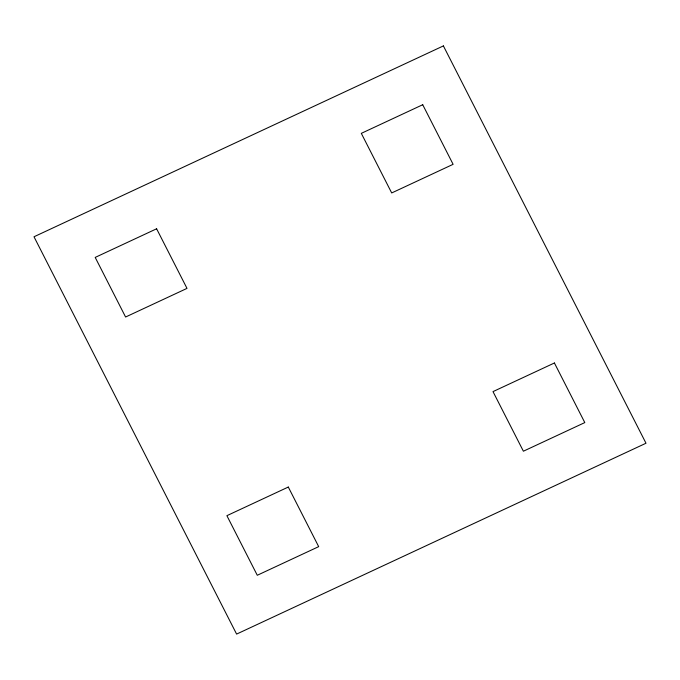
<?xml version="1.0" encoding="UTF-8"?>
<svg xmlns="http://www.w3.org/2000/svg" width="680" height="680" viewBox="0 0 680 680"><rect width="100%" height="100%" fill="white"/><g stroke="black" fill="none" stroke-linecap="round" stroke-linejoin="round"><path stroke-width="1.02" d="M443.394 45.908L34 236.768L236.606 634.091L646 443.233L443.394 45.908M156.612 228.786L95.2 257.414L125.587 317.016L187 288.388L156.612 228.786M422.722 104.728L361.309 133.356L391.697 192.95L453.11 164.322L422.722 104.728M288.303 487.05L226.891 515.678L257.278 575.271L318.69 546.644L288.303 487.05M554.413 362.984L493 391.612L523.387 451.214L584.8 422.586L554.413 362.984"/></g></svg>
